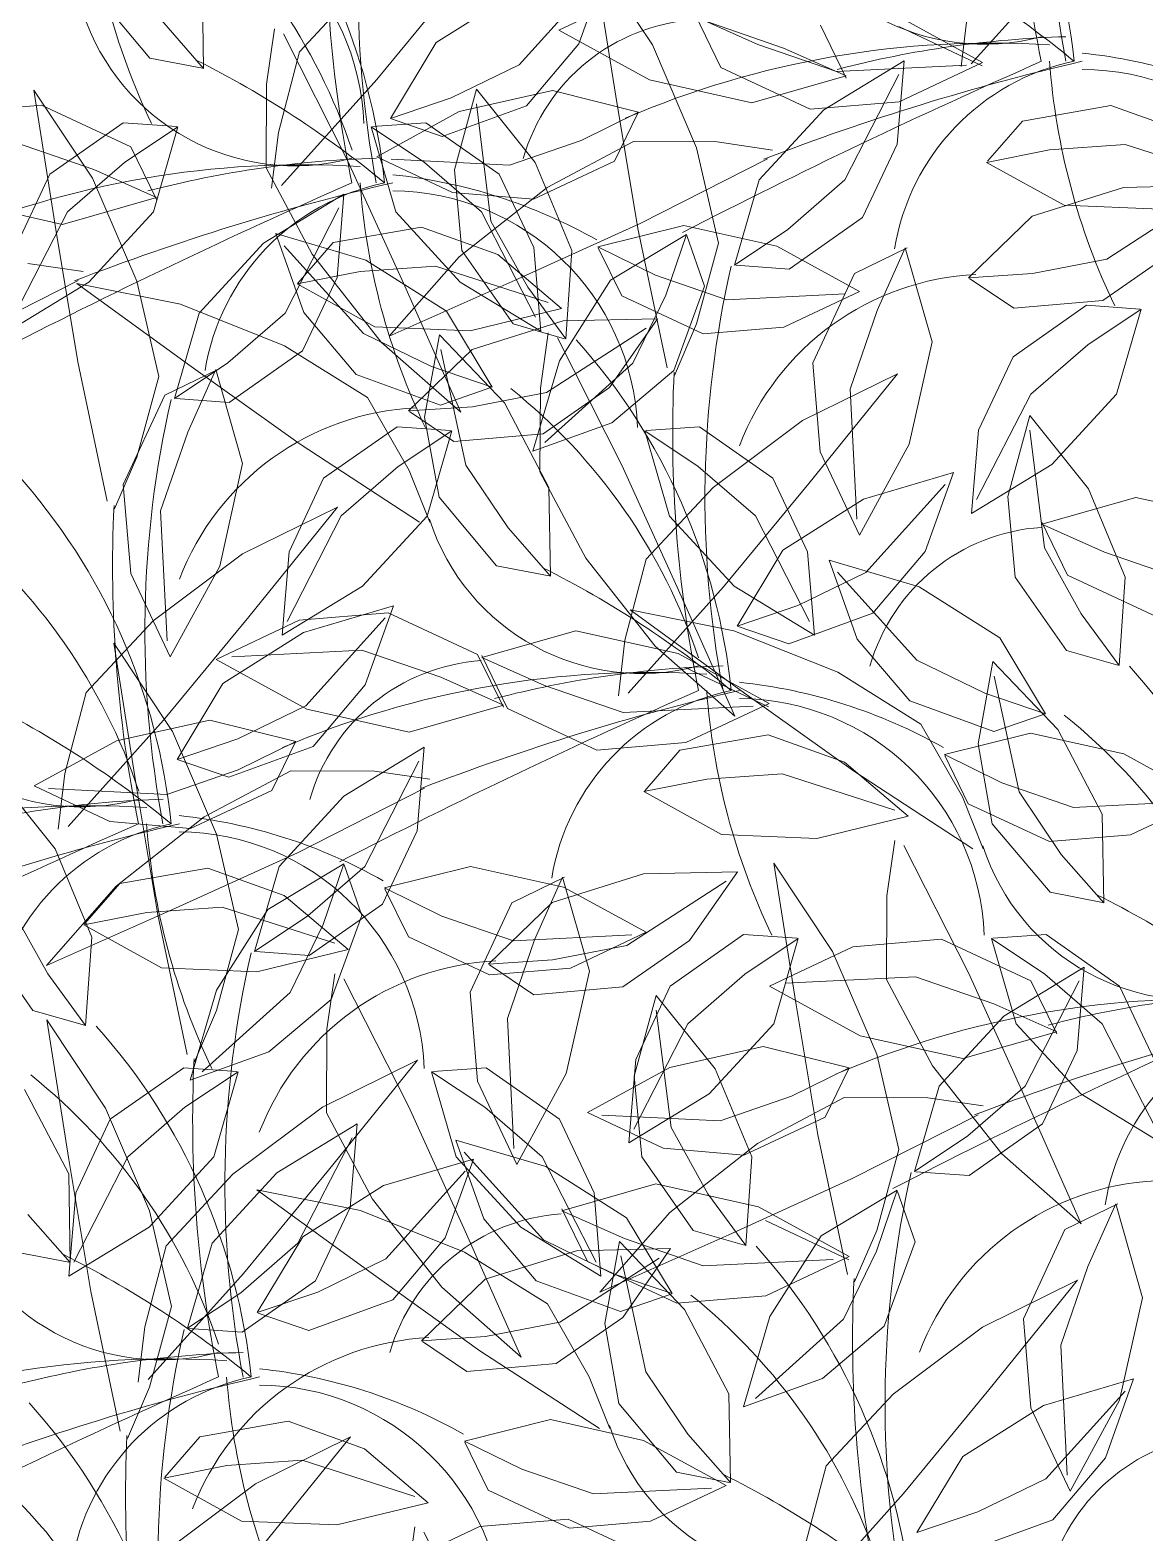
# Model space of a CAD drawing. Header units: millimetres. Extents: x 935 to 13922, y 3203 to 7816.
# Drawn here: x 8458.6 to 8533.5, y 5012.6 to 5113.6 of the extents above; entities that cross this region are included whole.
import ezdxf

# ---------------------------------------------------------------- set-up
doc = ezdxf.new("R2010")
doc.units = ezdxf.units.MM
doc.layers.add('PIANTE', color=7, linetype='Continuous', lineweight=5, true_color=0x007a00)

msp = doc.modelspace()

# ---------------------------------------------------------------- linework, layer by layer
at = {"layer": 'PIANTE'}
for p, q in [((8500.4, 5112.61), (8496.45, 5118.54)), ((8496.45, 5118.54), (8497.93, 5109.16)), ((8528.21, 5118.48), (8521.81, 5111.34)), ((8495.44, 5112.69), (8497.34, 5117.99)), ((8466.62, 5111.73), (8462.75, 5116.34)), ((8470.12, 5116.99), (8470.23, 5111.03)), ((8476.68, 5112.16), (8481.17, 5116.98)), ((8487.6, 5117.25), (8481.87, 5110.3)), ((8491.43, 5111.28), (8496.77, 5117.18)), ((8491.27, 5116.21), (8485.85, 5112.77)), ((8499.69, 5116.24), (8494.1, 5113.6)), ((8470.23, 5111.03), (8467.39, 5114.27)), ((8503.26, 5114.65), (8504.99, 5111.1)), ((8503.26, 5114.52), (8507.48, 5112.64)), ((8522.57, 5111.44), (8516.47, 5114.78)), ((8521.13, 5111.16), (8521.58, 5114.89)), ((8475, 5113.7), (8474.46, 5109.98)), ((8479.93, 5104.81), (8475.6, 5113.35)), ((8494.1, 5113.6), (8500.2, 5110.27)), ((8509.19, 5112.4), (8503.91, 5114.23)), ((8513.4, 5110.39), (8511.68, 5113.94)), ((8522.54, 5111.21), (8516.94, 5113.85)), ((8485.85, 5112.77), (8482.78, 5107.67)), ((8491.92, 5108.53), (8495.44, 5112.69)), ((8503.36, 5105.7), (8500.4, 5112.61)), ((8507.48, 5112.64), (8512.76, 5110.82)), ((8513.4, 5110.53), (8509.19, 5112.4)), ((8470.15, 5111.05), (8466.62, 5111.73)), ((8475.25, 5106.72), (8476.68, 5112.16)), ((8486.86, 5109.05), (8491.43, 5111.28)), ((8517.3, 5111.55), (8511.9, 5108.26)), ((8512.76, 5110.82), (8521.5, 5111.26)), ((8516.83, 5105.94), (8517.3, 5111.55)), ((8516.97, 5108.8), (8522.57, 5111.44)), ((8481.87, 5110.3), (8475.47, 5103.17)), ((8500.2, 5110.27), (8507.08, 5108.72)), ((8504.99, 5111.1), (8511, 5108.3)), ((8507.08, 5108.72), (8513.4, 5110.53)), ((8513.33, 5103.54), (8516.96, 5110.62)), ((8462.76, 5103.65), (8458.82, 5109.58)), ((8458.82, 5109.58), (8460.3, 5100.2)), ((8474.46, 5109.98), (8474.43, 5104.36)), ((8487.08, 5104.22), (8488.56, 5109.65)), ((8487.41, 5108.13), (8493.67, 5109.54)), ((8488.56, 5109.65), (8492.5, 5104.72)), ((8493.67, 5109.54), (8499.45, 5108.1)), ((8459.34, 5108.57), (8453.36, 5108.07)), ((8465.34, 5105.77), (8459.34, 5108.57)), ((8482.78, 5107.67), (8486.86, 5109.05)), ((8486.26, 5106.47), (8491.92, 5108.53)), ((8489.54, 5100.77), (8488.56, 5108.66)), ((8497.93, 5109.16), (8499.41, 5100.27)), ((8511.9, 5108.26), (8507.56, 5103.54)), ((8511, 5108.3), (8516.97, 5108.8)), ((8525.26, 5107.5), (8531.2, 5108.55)), ((8531.2, 5108.55), (8536.32, 5106.7)), ((8464.83, 5107.38), (8459.9, 5103.92)), ((8468.42, 5107.12), (8464.83, 5107.38)), ((8481.58, 5107.12), (8485.16, 5107.38)), ((8481.87, 5105.1), (8487.41, 5108.13)), ((8482.86, 5107.64), (8486.26, 5106.47)), ((8485.16, 5107.38), (8490.09, 5103.92)), ((8499.45, 5108.1), (8495.59, 5106.19)), ((8499.42, 5108.02), (8497.85, 5104.79)), ((8522.91, 5104.79), (8525.26, 5107.5)), ((8468.5, 5107.11), (8464.91, 5104.72)), ((8466.85, 5101.39), (8468.5, 5107.11)), ((8474.8, 5102.99), (8475.25, 5106.72)), ((8483.14, 5101.39), (8481.49, 5107.11)), ((8481.49, 5107.11), (8485.08, 5104.72)), ((8495.59, 5106.19), (8490.79, 5104.53)), ((8462.86, 5104.23), (8457.58, 5106.05)), ((8467.07, 5102.22), (8465.34, 5105.77)), ((8499.12, 5106.12), (8493.31, 5103.02)), ((8504.75, 5106.09), (8499.12, 5106.12)), ((8504.84, 5099.29), (8503.36, 5105.7)), ((8508.47, 5105.55), (8504.75, 5106.09)), ((8514.51, 5101.01), (8516.83, 5105.94)), ((8522.85, 5104.72), (8527.08, 5105.56)), ((8527.08, 5105.56), (8532.15, 5105.92)), ((8532.15, 5105.92), (8539.72, 5103.48)), ((8464.91, 5104.72), (8461.08, 5101.39)), ((8467.07, 5102.35), (8462.86, 5104.23)), ((8474.43, 5104.36), (8477.52, 5098.54)), ((8483.66, 5096.61), (8479.93, 5104.81)), ((8486.96, 5102.7), (8481.87, 5105.1)), ((8490.79, 5104.53), (8482.84, 5104.93)), ((8485.08, 5104.72), (8488.91, 5101.39)), ((8487.57, 5098.79), (8487.08, 5104.22)), ((8497.85, 5104.79), (8492.39, 5102.25)), ((8492.5, 5104.72), (8494.97, 5098.79)), ((8499.57, 5100.62), (8508.12, 5104.95)), ((8528.07, 5101.84), (8522.85, 5104.72)), ((8459.9, 5103.92), (8457.58, 5098.99)), ((8465.73, 5096.74), (8462.76, 5103.65)), ((8490.09, 5103.92), (8492.41, 5098.99)), ((8507.56, 5103.54), (8505.91, 5097.82)), ((8509.5, 5100.21), (8513.33, 5103.54)), ((8538.36, 5103.17), (8532.04, 5103.03)), ((8460.75, 5100.55), (8467.07, 5102.35)), ((8479.66, 5102.59), (8474.26, 5099.3)), ((8479.2, 5096.98), (8479.66, 5102.59)), ((8492.39, 5102.25), (8486.96, 5102.7)), ((8493.31, 5103.02), (8487.4, 5098.38)), ((8532.04, 5103.03), (8525.92, 5101.11)), ((8530.92, 5098.22), (8537.6, 5102.54)), ((8453.86, 5102.09), (8460.75, 5100.55)), ((8461.08, 5101.39), (8457.45, 5094.31)), ((8462.51, 5096.67), (8466.85, 5101.39)), ((8475.7, 5094.58), (8479.32, 5101.66)), ((8487.48, 5096.67), (8483.14, 5101.39)), ((8488.91, 5101.39), (8492.54, 5094.31)), ((8534.48, 5101.57), (8528.07, 5101.84)), ((8460.3, 5100.2), (8461.78, 5091.32)), ((8478.93, 5099.33), (8484.86, 5100.37)), ((8484.86, 5100.37), (8489.99, 5098.52)), ((8492.01, 5096.33), (8489.54, 5100.77)), ((8491.37, 5096.89), (8499.57, 5100.62)), ((8502.5, 5100.48), (8496.72, 5099.04)), ((8499.41, 5100.27), (8501.39, 5090.9)), ((8508.76, 5099.08), (8502.5, 5100.48)), ((8505.91, 5097.82), (8509.5, 5100.21)), ((8509.58, 5097.55), (8514.51, 5101.01)), ((8525.92, 5101.11), (8521.63, 5096.97)), ((8474.26, 5099.3), (8469.92, 5094.58)), ((8476.97, 5094.63), (8475.07, 5099.93)), ((8475.07, 5099.93), (8481.13, 5098.15)), ((8480.97, 5093.22), (8475.63, 5099.12)), ((8476.57, 5096.61), (8478.93, 5099.33)), ((8497.58, 5096.8), (8502.68, 5099.88)), ((8502.68, 5099.88), (8501.3, 5095.79)), ((8502.71, 5099.8), (8503.88, 5096.4)), ((8503.36, 5093.86), (8504.84, 5099.29)), ((8477.52, 5098.54), (8482.17, 5092.63)), ((8481.13, 5098.15), (8486.55, 5094.72)), ((8487.4, 5098.38), (8482.7, 5093.03)), ((8491.02, 5093.86), (8487.57, 5098.79)), ((8489.99, 5098.52), (8494.29, 5094.89)), ((8492.41, 5098.99), (8492.88, 5093.38)), ((8494.97, 5098.79), (8494.56, 5092.85)), ((8496.72, 5099.04), (8500.59, 5097.14)), ((8496.75, 5098.97), (8498.33, 5095.74)), ((8514.31, 5096.05), (8508.76, 5099.08)), ((8517.52, 5098.97), (8513.96, 5097.24)), ((8517.38, 5098.97), (8515.5, 5094.76)), ((8519.18, 5092.65), (8517.38, 5098.97)), ((8525.93, 5097.26), (8530.92, 5098.22)), ((8530.67, 5095.44), (8535.15, 5098.55)), ((8462.13, 5097.38), (8458.41, 5097.92)), ((8476.52, 5096.55), (8480.75, 5097.39)), ((8480.75, 5097.39), (8485.82, 5097.75)), ((8485.82, 5097.75), (8493.39, 5095.31)), ((8500.59, 5097.14), (8505.39, 5095.48)), ((8505.99, 5097.81), (8509.58, 5097.55)), ((8513.96, 5097.24), (8511.16, 5091.24)), ((8521.63, 5096.97), (8525.93, 5097.26)), ((8453.24, 5092.44), (8461.79, 5096.78)), ((8457.11, 5093.38), (8462.51, 5096.67)), ((8468.68, 5095.19), (8461.7, 5096.59)), ((8461.7, 5096.59), (8469.38, 5091)), ((8467.21, 5090.33), (8465.73, 5096.74)), ((8481.73, 5093.66), (8476.52, 5096.55)), ((8476.88, 5092.05), (8479.2, 5096.98)), ((8482.7, 5093.03), (8491.37, 5096.89)), ((8487.52, 5087.94), (8483.66, 5096.61)), ((8492.88, 5093.38), (8487.48, 5096.67)), ((8494.56, 5092.85), (8492.01, 5096.33)), ((8494.14, 5091.39), (8497.58, 5096.8)), ((8503.88, 5096.4), (8501.82, 5090.74)), ((8521.7, 5096.92), (8524.67, 5094.91)), ((8475.66, 5092.4), (8468.68, 5095.19)), ((8498.33, 5095.74), (8503.79, 5093.19)), ((8501.3, 5095.79), (8499.07, 5091.22)), ((8505.39, 5095.48), (8513.34, 5095.88)), ((8509.22, 5093.65), (8514.31, 5096.05)), ((8529.56, 5095.12), (8524.63, 5091.66)), ((8524.67, 5094.91), (8530.67, 5095.44)), ((8533.14, 5094.86), (8529.56, 5095.12)), ((8469.92, 5094.58), (8468.27, 5088.86)), ((8471.86, 5091.25), (8475.7, 5094.58)), ((8480.49, 5090.47), (8476.97, 5094.63)), ((8486.55, 5094.72), (8489.62, 5089.61)), ((8494.29, 5094.89), (8488.14, 5093.4)), ((8494.4, 5094.07), (8488.28, 5092.15)), ((8500.72, 5094.21), (8494.4, 5094.07)), ((8497.51, 5089.59), (8500.72, 5094.21)), ((8515.5, 5094.76), (8513.68, 5089.48)), ((8533.23, 5094.85), (8529.64, 5092.46)), ((8531.58, 5089.13), (8533.23, 5094.85)), ((8485.54, 5091), (8480.97, 5093.22)), ((8488.14, 5093.4), (8481.73, 5093.66)), ((8485.08, 5087.59), (8486.08, 5093.13)), ((8486.08, 5093.13), (8490.45, 5088.55)), ((8494.48, 5092.87), (8491.02, 5093.86)), ((8493.39, 5093.27), (8492.86, 5089.55)), ((8493.28, 5089.26), (8499.96, 5093.58)), ((8501.88, 5090.4), (8503.36, 5093.86)), ((8503.79, 5093.19), (8509.22, 5093.65)), ((8471.94, 5088.59), (8476.88, 5092.05)), ((8481.24, 5088.91), (8475.66, 5092.4)), ((8482.17, 5092.63), (8487.52, 5087.94)), ((8488.28, 5092.15), (8483.99, 5088.02)), ((8487.84, 5084.36), (8486.17, 5092.14)), ((8498.33, 5084.37), (8494, 5092.92)), ((8517.64, 5085.77), (8519.18, 5092.65)), ((8529.64, 5092.46), (8525.81, 5089.13)), ((8461.78, 5091.32), (8463.75, 5081.94)), ((8468.27, 5088.86), (8471.86, 5091.25)), ((8492.36, 5085.32), (8494.14, 5091.39)), ((8499.07, 5091.22), (8493.17, 5085.89)), ((8511.16, 5091.24), (8511.66, 5085.26)), ((8524.63, 5091.66), (8522.31, 5086.73)), ((8465.73, 5084.9), (8467.21, 5090.33)), ((8471.18, 5090.8), (8467.63, 5089.07)), ((8471.05, 5090.8), (8469.17, 5086.59)), ((8469.38, 5091), (8476.71, 5085.77)), ((8472.85, 5084.48), (8471.05, 5090.8)), ((8486.15, 5088.41), (8480.49, 5090.47)), ((8489.62, 5089.61), (8485.54, 5091)), ((8501.82, 5090.74), (8497.66, 5087.22)), ((8510.48, 5087.36), (8516.86, 5090.51)), ((8516.86, 5090.51), (8510.89, 5083.13)), ((8467.63, 5089.07), (8464.83, 5083.06)), ((8489.54, 5089.58), (8486.15, 5088.41)), ((8488.29, 5088.3), (8493.28, 5089.26)), ((8492.86, 5089.55), (8492.83, 5083.92)), ((8493.04, 5086.48), (8497.51, 5089.59)), ((8513.68, 5089.48), (8514.12, 5080.73)), ((8525.81, 5089.13), (8522.18, 5082.05)), ((8527.24, 5084.41), (8531.58, 5089.13)), ((8468.36, 5088.85), (8471.94, 5088.59)), ((8484.04, 5084.02), (8481.24, 5088.91)), ((8483.99, 5088.02), (8488.29, 5088.3)), ((8490.45, 5088.55), (8493.42, 5082.87)), ((8484.06, 5087.97), (8487.04, 5085.95)), ((8486.05, 5082.22), (8485.08, 5087.59)), ((8497.66, 5087.22), (8492.36, 5085.32)), ((8504.47, 5082.86), (8510.48, 5087.36)), ((8524.27, 5082.27), (8525.75, 5087.7)), ((8525.75, 5087.7), (8529.69, 5082.77)), ((8469.17, 5086.59), (8467.34, 5081.3)), ((8483.23, 5086.94), (8478.29, 5083.49)), ((8486.81, 5086.69), (8483.23, 5086.94)), ((8486.9, 5086.68), (8483.31, 5084.28)), ((8485.25, 5080.95), (8486.9, 5086.68)), ((8487.04, 5085.95), (8493.04, 5086.48)), ((8501.53, 5080.95), (8499.89, 5086.68)), ((8499.89, 5086.68), (8503.47, 5084.28)), ((8499.97, 5086.69), (8503.56, 5086.94)), ((8503.56, 5086.94), (8508.49, 5083.49)), ((8522.31, 5086.73), (8521.84, 5081.12)), ((8526.73, 5078.82), (8525.75, 5086.71)), ((8476.71, 5085.77), (8484.73, 5080.53)), ((8511.66, 5085.26), (8514.31, 5079.67)), ((8514.31, 5079.67), (8517.64, 5085.77)), ((8464.24, 5081.44), (8465.73, 5084.9)), ((8471.31, 5077.59), (8472.85, 5084.48)), ((8483.31, 5084.28), (8479.47, 5080.96)), ((8485.43, 5080.53), (8484.04, 5084.02)), ((8490.69, 5080.15), (8487.84, 5084.36)), ((8502.06, 5076.17), (8498.33, 5084.37)), ((8503.47, 5084.28), (8507.31, 5080.96)), ((8521.84, 5081.12), (8527.24, 5084.41)), ((8464.83, 5083.06), (8465.33, 5077.09)), ((8478.29, 5083.49), (8475.97, 5078.55)), ((8492.83, 5083.92), (8495.92, 5078.11)), ((8510.89, 5083.13), (8505.17, 5076.18)), ((8508.49, 5083.49), (8510.81, 5078.55)), ((8520.63, 5083.87), (8514.57, 5082.09)), ((8514.73, 5077.16), (8520.07, 5083.06)), ((8518.73, 5078.57), (8520.63, 5083.87)), ((8489.92, 5077.61), (8486.05, 5082.22)), ((8493.42, 5082.87), (8493.53, 5076.91)), ((8499.97, 5078.04), (8504.47, 5082.86)), ((8514.57, 5082.09), (8509.15, 5078.65)), ((8524.76, 5076.84), (8524.27, 5082.27)), ((8532.88, 5082.2), (8526.56, 5080.4)), ((8529.69, 5082.77), (8532.16, 5076.84)), ((8539.77, 5080.66), (8532.88, 5082.2)), ((8467.34, 5081.3), (8467.78, 5072.56)), ((8472.85, 5078.4), (8479.23, 5081.55)), ((8479.23, 5081.55), (8473.26, 5074.17)), ((8479.47, 5080.96), (8475.84, 5073.87)), ((8480.91, 5076.23), (8485.25, 5080.95)), ((8505.88, 5076.23), (8501.53, 5080.95)), ((8507.31, 5080.96), (8510.94, 5073.87)), ((8493.53, 5076.91), (8490.69, 5080.15)), ((8526.56, 5080.53), (8528.29, 5076.98)), ((8526.56, 5080.4), (8530.77, 5078.52)), ((8466.83, 5073.9), (8472.85, 5078.4)), ((8475.97, 5078.55), (8475.51, 5072.94)), ((8495.92, 5078.11), (8500.57, 5072.2)), ((8498.54, 5072.6), (8499.97, 5078.04)), ((8509.15, 5078.65), (8506.08, 5073.55)), ((8510.81, 5078.55), (8511.28, 5072.94)), ((8514.16, 5072.68), (8512.26, 5077.98)), ((8512.26, 5077.98), (8518.32, 5076.2)), ((8515.21, 5074.41), (8518.73, 5078.57)), ((8529.2, 5074.38), (8526.73, 5078.82)), ((8530.77, 5078.52), (8536.06, 5076.7)), ((8465.33, 5077.09), (8467.97, 5071.49)), ((8467.97, 5071.49), (8471.31, 5077.59)), ((8493.44, 5076.93), (8489.92, 5077.61)), ((8510.16, 5074.93), (8514.73, 5077.16)), ((8518.16, 5071.27), (8512.82, 5077.17)), ((8528.29, 5076.98), (8534.29, 5074.18)), ((8475.51, 5072.94), (8480.91, 5076.23)), ((8505.17, 5076.18), (8498.77, 5069.05)), ((8505.92, 5067.5), (8502.06, 5076.17)), ((8511.28, 5072.94), (8505.88, 5076.23)), ((8518.32, 5076.2), (8523.74, 5072.77)), ((8528.21, 5071.91), (8524.76, 5076.84)), ((8532.16, 5076.84), (8531.75, 5070.9)), ((8482.99, 5074.91), (8476.93, 5073.13)), ((8481.09, 5069.61), (8482.99, 5074.91)), ((8506.08, 5073.55), (8510.16, 5074.93)), ((8462.34, 5069.08), (8466.83, 5073.9)), ((8473.26, 5074.17), (8467.53, 5067.22)), ((8476.66, 5073.95), (8471.06, 5071.31)), ((8482.63, 5074.45), (8476.66, 5073.95)), ((8477.09, 5068.2), (8482.43, 5074.1)), ((8488.64, 5071.65), (8482.63, 5074.45)), ((8505.87, 5073.24), (8498.89, 5074.64)), ((8498.89, 5074.64), (8506.57, 5069.05)), ((8509.55, 5072.35), (8515.21, 5074.41)), ((8531.75, 5070.9), (8529.2, 5074.38)), ((8476.93, 5073.13), (8471.51, 5069.69)), ((8495.24, 5073.24), (8488.92, 5071.44)), ((8502.13, 5071.7), (8495.24, 5073.24)), ((8512.85, 5070.45), (8505.87, 5073.24)), ((8506.16, 5073.52), (8509.55, 5072.35)), ((8468.14, 5066.47), (8464.19, 5072.4)), ((8464.19, 5072.4), (8465.67, 5063.02)), ((8480.87, 5071.93), (8472.13, 5071.49)), ((8486.16, 5070.11), (8480.87, 5071.93)), ((8498.1, 5068.87), (8498.54, 5072.6)), ((8500.57, 5072.2), (8505.92, 5067.5)), ((8517.68, 5068.52), (8514.16, 5072.68)), ((8523.74, 5072.77), (8526.81, 5067.66)), ((8531.67, 5070.92), (8528.21, 5071.91)), ((8471.06, 5071.31), (8477.16, 5067.97)), ((8490.37, 5068.1), (8488.64, 5071.65)), ((8488.92, 5071.57), (8490.65, 5068.02)), ((8488.92, 5071.44), (8493.14, 5069.56)), ((8508.23, 5068.36), (8502.13, 5071.7)), ((8522.73, 5069.05), (8518.16, 5071.27)), ((8522.27, 5065.64), (8523.27, 5071.18)), ((8523.27, 5071.18), (8527.64, 5066.6)), ((8490.37, 5068.23), (8486.16, 5070.11)), ((8508.2, 5068.13), (8502.6, 5070.77)), ((8518.43, 5066.96), (8512.85, 5070.45)), ((8525.03, 5062.41), (8523.36, 5070.19)), ((8460.91, 5063.64), (8462.34, 5069.08)), ((8471.51, 5069.69), (8468.44, 5064.59)), ((8477.58, 5065.45), (8481.09, 5069.61)), ((8493.14, 5069.56), (8498.42, 5067.74)), ((8506.57, 5069.05), (8513.9, 5063.82)), ((8526.81, 5067.66), (8522.73, 5069.05)), ((8472.52, 5065.97), (8477.09, 5068.2)), ((8477.16, 5067.97), (8484.05, 5066.43)), ((8484.05, 5066.43), (8490.37, 5068.23)), ((8490.65, 5068.02), (8496.66, 5065.22)), ((8498.42, 5067.74), (8507.16, 5068.18)), ((8502.63, 5065.72), (8508.23, 5068.36)), ((8523.34, 5066.46), (8517.68, 5068.52)), ((8467.53, 5067.22), (8461.13, 5060.09)), ((8464.38, 5065.84), (8470.64, 5067.24)), ((8470.64, 5067.24), (8476.42, 5065.8)), ((8521.22, 5062.07), (8518.43, 5066.96)), ((8526.73, 5067.63), (8523.34, 5066.46)), ((8458.83, 5062.81), (8464.38, 5065.84)), ((8471.1, 5059.56), (8468.14, 5066.47)), ((8468.44, 5064.59), (8472.52, 5065.97)), ((8476.42, 5065.8), (8472.55, 5063.9)), ((8502.23, 5065.21), (8508.16, 5066.25)), ((8508.16, 5066.25), (8513.29, 5064.4)), ((8525.8, 5066.36), (8520.02, 5064.92)), ((8532.06, 5064.96), (8525.8, 5066.36)), ((8527.64, 5066.6), (8530.61, 5060.92)), ((8471.92, 5063.39), (8477.58, 5065.45)), ((8476.38, 5065.73), (8474.81, 5062.5)), ((8485.04, 5065.41), (8479.64, 5062.12)), ((8484.57, 5059.8), (8485.04, 5065.41)), ((8496.66, 5065.22), (8502.63, 5065.72)), ((8499.87, 5062.49), (8502.23, 5065.21)), ((8520.02, 5064.92), (8523.88, 5063.02)), ((8520.05, 5064.85), (8521.62, 5061.61)), ((8523.23, 5060.27), (8522.27, 5065.64)), ((8537.61, 5061.93), (8532.06, 5064.96)), ((8472.55, 5063.9), (8467.75, 5062.24)), ((8468.52, 5064.56), (8471.92, 5063.39)), ((8476.08, 5063.82), (8470.27, 5060.73)), ((8481.71, 5063.8), (8476.08, 5063.82)), ((8481.07, 5057.4), (8484.7, 5064.48)), ((8485.43, 5063.26), (8481.71, 5063.8)), ((8513.29, 5064.4), (8517.58, 5060.77)), ((8513.9, 5063.82), (8521.92, 5058.58)), ((8456.3, 5063.51), (8460.24, 5058.58)), ((8463.92, 5060.41), (8458.83, 5062.81)), ((8460.46, 5059.91), (8460.91, 5063.64)), ((8465.67, 5063.02), (8467.15, 5054.14)), ((8499.82, 5062.43), (8504.04, 5063.27)), ((8504.04, 5063.27), (8509.11, 5063.63)), ((8509.11, 5063.63), (8516.69, 5061.18)), ((8523.88, 5063.02), (8528.68, 5061.36)), ((8467.75, 5062.24), (8459.8, 5062.64)), ((8474.81, 5062.5), (8469.35, 5059.95)), ((8479.64, 5062.12), (8475.3, 5057.4)), ((8476.54, 5058.32), (8485.08, 5062.66)), ((8505.03, 5059.54), (8499.82, 5062.43)), ((8522.62, 5058.58), (8521.22, 5062.07)), ((8527.87, 5058.2), (8525.03, 5062.41)), ((8528.68, 5061.36), (8536.63, 5061.76)), ((8532.52, 5059.53), (8537.61, 5061.93)), ((8470.27, 5060.73), (8464.36, 5056.08)), ((8517.58, 5060.77), (8511.44, 5059.27)), ((8521.62, 5061.61), (8527.08, 5059.07)), ((8530.61, 5060.92), (8530.72, 5054.96)), ((8469.35, 5059.95), (8463.92, 5060.41)), ((8482.25, 5054.87), (8484.57, 5059.8)), ((8527.11, 5055.66), (8523.23, 5060.27)), ((8472.58, 5053.15), (8471.1, 5059.56)), ((8511.44, 5059.27), (8505.03, 5059.54)), ((8516.69, 5059.15), (8516.15, 5055.43)), ((8521.63, 5050.25), (8517.29, 5058.8)), ((8527.08, 5059.07), (8532.52, 5059.53)), ((8460.24, 5058.58), (8462.71, 5052.65)), ((8468.34, 5054.59), (8476.54, 5058.32)), ((8530.72, 5054.96), (8527.87, 5058.2)), ((8464.59, 5056.25), (8470.52, 5057.29)), ((8470.52, 5057.29), (8475.65, 5055.44)), ((8475.3, 5057.4), (8473.65, 5051.68)), ((8474.54, 5054.51), (8479.64, 5057.58)), ((8477.23, 5054.07), (8481.07, 5057.4)), ((8479.64, 5057.58), (8478.26, 5053.5)), ((8479.67, 5057.5), (8480.85, 5054.11)), ((8488.16, 5057.4), (8482.38, 5055.96)), ((8494.42, 5056), (8488.16, 5057.4)), ((8494.48, 5056.68), (8490.93, 5054.95)), ((8494.34, 5056.68), (8492.47, 5052.47)), ((8499.78, 5056.89), (8493.66, 5054.97)), ((8496.15, 5050.36), (8494.34, 5056.68)), ((8506.1, 5057.03), (8499.78, 5056.89)), ((8502.89, 5052.41), (8506.1, 5057.03)), ((8512.5, 5051.69), (8508.55, 5057.61)), ((8508.55, 5057.61), (8510.03, 5048.24)), ((8464.36, 5056.08), (8459.66, 5050.74)), ((8462.23, 5053.53), (8464.59, 5056.25)), ((8482.38, 5055.96), (8486.24, 5054.06)), ((8482.41, 5055.89), (8483.99, 5052.66)), ((8499.97, 5052.97), (8494.42, 5056)), ((8498.66, 5052.08), (8505.34, 5056.4)), ((8466.41, 5054.31), (8471.48, 5054.67)), ((8471.48, 5054.67), (8479.05, 5052.23)), ((8475.65, 5055.44), (8479.94, 5051.81)), ((8477.32, 5051.41), (8482.25, 5054.87)), ((8490.93, 5054.95), (8488.13, 5048.94)), ((8493.66, 5054.97), (8489.37, 5050.84)), ((8516.15, 5055.43), (8516.13, 5049.8)), ((8530.63, 5054.98), (8527.11, 5055.66)), ((8459.75, 5050.19), (8457.28, 5054.63)), ((8459.66, 5050.74), (8468.34, 5054.59)), ((8462.18, 5053.47), (8466.41, 5054.31)), ((8467.15, 5054.14), (8469.13, 5044.76)), ((8471.1, 5049.09), (8474.54, 5054.51)), ((8473.65, 5051.68), (8477.23, 5054.07)), ((8480.85, 5054.11), (8478.79, 5048.45)), ((8486.24, 5054.06), (8491.05, 5052.4)), ((8458.76, 5047.72), (8455.31, 5052.65)), ((8467.39, 5050.58), (8462.18, 5053.47)), ((8462.71, 5052.65), (8462.3, 5046.71)), ((8471.1, 5047.72), (8472.58, 5053.15)), ((8478.26, 5053.5), (8476.04, 5048.93)), ((8483.99, 5052.66), (8489.45, 5050.11)), ((8491.05, 5052.4), (8499, 5052.8)), ((8494.88, 5050.57), (8499.97, 5052.97)), ((8506.52, 5052.82), (8501.59, 5049.36)), ((8510.11, 5052.57), (8506.52, 5052.82)), ((8523.27, 5052.57), (8526.85, 5052.82)), ((8526.85, 5052.82), (8531.79, 5049.36)), ((8473.73, 5051.67), (8477.32, 5051.41)), ((8479.94, 5051.81), (8473.8, 5050.32)), ((8492.47, 5052.47), (8490.64, 5047.18)), ((8493.67, 5051.12), (8498.66, 5052.08)), ((8498.41, 5049.3), (8502.89, 5052.41)), ((8510.19, 5052.56), (8506.61, 5050.16)), ((8513.85, 5052), (8508.25, 5049.36)), ((8508.55, 5046.83), (8510.19, 5052.56)), ((8515.46, 5044.78), (8512.5, 5051.69)), ((8519.82, 5052.5), (8513.85, 5052)), ((8525.83, 5049.7), (8519.82, 5052.5)), ((8524.83, 5046.83), (8523.18, 5052.56)), ((8523.18, 5052.56), (8526.77, 5050.16)), ((8489.37, 5050.84), (8493.67, 5051.12)), ((8489.44, 5050.79), (8492.41, 5048.77)), ((8529.4, 5050.63), (8524, 5047.34)), ((8528.93, 5045.02), (8529.4, 5050.63)), ((8462.3, 5046.71), (8459.75, 5050.19)), ((8473.8, 5050.32), (8467.39, 5050.58)), ((8479.05, 5050.19), (8478.51, 5046.47)), ((8483.99, 5041.29), (8479.65, 5049.84)), ((8489.45, 5050.11), (8494.88, 5050.57)), ((8494.6, 5043.47), (8496.15, 5050.36)), ((8506.61, 5050.16), (8502.77, 5046.83)), ((8518.06, 5049.98), (8509.32, 5049.55)), ((8516.13, 5049.8), (8519.22, 5043.99)), ((8523.34, 5048.16), (8518.06, 5049.98)), ((8525.36, 5042.05), (8521.63, 5050.25)), ((8525.43, 5042.62), (8529.06, 5049.7)), ((8527.56, 5046.15), (8525.83, 5049.7)), ((8526.77, 5050.16), (8530.61, 5046.83)), ((8469.33, 5043.03), (8471.1, 5049.09)), ((8476.04, 5048.93), (8470.13, 5043.59)), ((8488.13, 5048.94), (8488.63, 5042.97)), ((8492.41, 5048.77), (8498.41, 5049.3)), ((8499.17, 5043.3), (8500.65, 5048.73)), ((8501.59, 5049.36), (8499.27, 5044.43)), ((8500.65, 5048.73), (8504.6, 5043.79)), ((8508.25, 5049.36), (8514.35, 5046.02)), ((8531.79, 5049.36), (8534.11, 5044.43)), ((8462.22, 5046.73), (8458.76, 5047.72)), ((8469.62, 5044.26), (8471.1, 5047.72)), ((8478.79, 5048.45), (8474.62, 5044.93)), ((8501.64, 5039.85), (8500.65, 5047.74)), ((8510.03, 5048.24), (8511.51, 5039.35)), ((8527.56, 5046.28), (8523.34, 5048.16)), ((8463.64, 5041.16), (8459.69, 5047.08)), ((8459.69, 5047.08), (8461.17, 5037.7)), ((8490.64, 5047.18), (8491.08, 5038.44)), ((8502.77, 5046.83), (8499.14, 5039.75)), ((8504.2, 5042.11), (8508.55, 5046.83)), ((8524, 5047.34), (8519.65, 5042.62)), ((8529.17, 5042.11), (8524.83, 5046.83)), ((8530.61, 5046.83), (8534.24, 5039.75)), ((8478.51, 5046.47), (8478.49, 5040.84)), ((8514.35, 5046.02), (8521.24, 5044.48)), ((8521.24, 5044.48), (8527.56, 5046.28)), ((8474.62, 5044.93), (8469.33, 5043.03)), ((8501.57, 5043.89), (8507.83, 5045.29)), ((8507.83, 5045.29), (8513.61, 5043.86)), ((8516.94, 5038.37), (8515.46, 5044.78)), ((8526.61, 5040.09), (8528.93, 5045.02)), ((8468.89, 5043.86), (8463.95, 5040.41)), ((8472.47, 5043.61), (8468.89, 5043.86)), ((8472.55, 5043.6), (8468.97, 5041.21)), ((8470.91, 5037.87), (8472.55, 5043.6)), ((8478.22, 5041.22), (8484.6, 5044.37)), ((8484.6, 5044.37), (8478.63, 5036.99)), ((8487.19, 5037.87), (8485.55, 5043.6)), ((8485.55, 5043.6), (8489.13, 5041.21)), ((8485.63, 5043.61), (8489.21, 5043.86)), ((8489.21, 5043.86), (8494.15, 5040.41)), ((8496.02, 5040.86), (8501.57, 5043.89)), ((8499.27, 5044.43), (8498.8, 5038.82)), ((8504.6, 5043.79), (8507.07, 5037.87)), ((8513.61, 5043.86), (8509.74, 5041.95)), ((8513.57, 5043.78), (8512, 5040.55)), ((8519.22, 5043.99), (8523.87, 5038.08)), ((8488.63, 5042.97), (8491.27, 5037.37)), ((8491.27, 5037.37), (8494.6, 5043.47)), ((8499.67, 5037.87), (8499.17, 5043.3)), ((8519.65, 5042.62), (8518.01, 5036.89)), ((8521.59, 5039.29), (8525.43, 5042.62)), ((8458.19, 5042.41), (8461.16, 5036.73)), ((8498.8, 5038.82), (8504.2, 5042.11)), ((8509.74, 5041.95), (8504.94, 5040.29)), ((8513.27, 5041.87), (8507.46, 5038.78)), ((8518.9, 5041.85), (8513.27, 5041.87)), ((8522.62, 5041.31), (8518.9, 5041.85)), ((8529.21, 5033.38), (8525.36, 5042.05)), ((8534.57, 5038.82), (8529.17, 5042.11)), ((8466.6, 5034.25), (8463.64, 5041.16)), ((8468.97, 5041.21), (8465.13, 5037.88)), ((8472.2, 5036.72), (8478.22, 5041.22)), ((8478.49, 5040.84), (8481.58, 5035.03)), ((8487.72, 5033.09), (8483.99, 5041.29)), ((8489.13, 5041.21), (8492.97, 5037.88)), ((8501.11, 5038.46), (8496.02, 5040.86)), ((8504.94, 5040.29), (8496.99, 5040.69)), ((8512, 5040.55), (8506.54, 5038)), ((8513.73, 5036.37), (8522.27, 5040.71)), ((8463.95, 5040.41), (8461.63, 5035.47)), ((8480.54, 5040.09), (8475.14, 5036.81)), ((8480.07, 5034.48), (8480.54, 5040.09)), ((8494.15, 5040.41), (8496.47, 5035.47)), ((8504.11, 5035.4), (8501.64, 5039.85)), ((8521.68, 5036.63), (8526.61, 5040.09)), ((8476.57, 5032.08), (8480.2, 5039.16)), ((8489.07, 5033.71), (8487.17, 5039.01)), ((8487.17, 5039.01), (8493.23, 5037.23)), ((8507.46, 5038.78), (8501.55, 5034.13)), ((8511.51, 5039.35), (8513.49, 5029.98)), ((8518.01, 5036.89), (8521.59, 5039.29)), ((8461.17, 5037.7), (8462.65, 5028.82)), ((8465.13, 5037.88), (8461.5, 5030.79)), ((8466.56, 5033.15), (8470.91, 5037.87)), ((8488.37, 5037.73), (8482.31, 5035.95)), ((8486.47, 5032.43), (8488.37, 5037.73)), ((8491.54, 5033.15), (8487.19, 5037.87)), ((8493.07, 5032.3), (8487.73, 5038.2)), ((8492.97, 5037.88), (8496.6, 5030.79)), ((8503.12, 5032.94), (8499.67, 5037.87)), ((8506.54, 5038), (8501.11, 5038.46)), ((8507.07, 5037.87), (8506.66, 5031.93)), ((8515.46, 5032.94), (8516.94, 5038.37)), ((8523.87, 5038.08), (8529.21, 5033.38)), ((8461.16, 5036.73), (8461.27, 5030.77)), ((8467.71, 5031.9), (8472.2, 5036.72)), ((8475.14, 5036.81), (8470.8, 5032.08)), ((8478.63, 5036.99), (8472.91, 5030.04)), ((8482.47, 5031.02), (8487.81, 5036.92)), ((8493.23, 5037.23), (8498.65, 5033.79)), ((8518.09, 5036.88), (8521.68, 5036.63)), ((8461.63, 5035.47), (8461.17, 5029.87)), ((8480.78, 5034.27), (8473.8, 5035.66)), ((8473.8, 5035.66), (8481.48, 5030.08)), ((8482.31, 5035.95), (8476.89, 5032.51)), ((8500.62, 5036.06), (8494.3, 5034.26)), ((8496.47, 5035.47), (8496.93, 5029.87)), ((8507.51, 5034.52), (8500.62, 5036.06)), ((8505.53, 5032.64), (8513.73, 5036.37)), ((8511.73, 5032.56), (8516.83, 5035.63)), ((8516.83, 5035.63), (8515.45, 5031.55)), ((8516.86, 5035.55), (8518.04, 5032.16)), ((8477.75, 5029.55), (8480.07, 5034.48)), ((8481.58, 5035.03), (8486.23, 5029.12)), ((8506.66, 5031.93), (8504.11, 5035.4)), ((8513.61, 5031.18), (8507.51, 5034.52)), ((8531.67, 5034.73), (8528.11, 5033)), ((8531.53, 5034.73), (8529.66, 5030.52)), ((8533.33, 5028.41), (8531.53, 5034.73)), ((8461.27, 5030.77), (8458.42, 5034.01)), ((8468.08, 5027.83), (8466.6, 5034.25)), ((8487.76, 5031.48), (8480.78, 5034.27)), ((8492.58, 5029.55), (8489.07, 5033.71)), ((8494.3, 5034.39), (8496.03, 5030.84)), ((8494.3, 5034.26), (8498.51, 5032.38)), ((8501.55, 5034.13), (8496.85, 5028.79)), ((8498.65, 5033.79), (8501.72, 5028.69)), ((8513.58, 5030.95), (8507.98, 5033.59)), ((8461.17, 5029.87), (8466.56, 5033.15)), ((8476.89, 5032.51), (8473.82, 5027.41)), ((8482.95, 5028.27), (8486.47, 5032.43)), ((8491.57, 5024.42), (8487.72, 5033.09)), ((8496.93, 5029.87), (8491.54, 5033.15)), ((8496.85, 5028.79), (8505.53, 5032.64)), ((8506.58, 5031.95), (8503.12, 5032.94)), ((8508.29, 5027.14), (8511.73, 5032.56)), ((8513.98, 5029.48), (8515.46, 5032.94)), ((8528.11, 5033), (8525.32, 5026.99)), ((8461.18, 5030.79), (8457.66, 5031.47)), ((8466.28, 5026.46), (8467.71, 5031.9)), ((8470.8, 5032.08), (8469.15, 5026.36)), ((8472.73, 5028.75), (8476.57, 5032.08)), ((8493.34, 5027.99), (8487.76, 5031.48)), ((8495.28, 5031.57), (8489.16, 5029.65)), ((8497.64, 5030.07), (8493.07, 5032.3)), ((8501.6, 5031.72), (8495.28, 5031.57)), ((8497.18, 5026.67), (8498.18, 5032.2)), ((8498.18, 5032.2), (8502.54, 5027.63)), ((8498.39, 5027.09), (8501.6, 5031.72)), ((8498.51, 5032.38), (8503.79, 5030.56)), ((8515.45, 5031.55), (8513.23, 5026.98)), ((8518.04, 5032.16), (8515.97, 5026.5)), ((8477.9, 5028.79), (8482.47, 5031.02)), ((8494.16, 5026.76), (8500.84, 5031.08)), ((8496.03, 5030.84), (8502.03, 5028.04)), ((8499.94, 5023.44), (8498.27, 5031.22)), ((8503.79, 5030.56), (8512.54, 5030.99)), ((8508.01, 5028.54), (8513.61, 5031.18)), ((8529.66, 5030.52), (8527.83, 5025.23)), ((8472.91, 5030.04), (8466.51, 5022.91)), ((8472.82, 5026.1), (8477.75, 5029.55)), ((8481.48, 5030.08), (8488.8, 5024.85)), ((8489.16, 5029.65), (8484.87, 5025.52)), ((8498.25, 5027.49), (8492.58, 5029.55)), ((8501.72, 5028.69), (8497.64, 5030.07)), ((8522.58, 5026.44), (8528.96, 5029.59)), ((8528.96, 5029.59), (8522.99, 5022.21)), ((8462.65, 5028.82), (8464.63, 5019.44)), ((8469.15, 5026.36), (8472.73, 5028.75)), ((8473.82, 5027.41), (8477.9, 5028.79)), ((8486.23, 5029.12), (8491.57, 5024.42)), ((8501.64, 5028.66), (8498.25, 5027.49)), ((8502.03, 5028.04), (8508.01, 5028.54)), ((8531.79, 5021.52), (8533.33, 5028.41)), ((8466.6, 5022.4), (8468.08, 5027.83)), ((8473.9, 5027.38), (8477.29, 5026.21)), ((8477.29, 5026.21), (8482.95, 5028.27)), ((8496.13, 5023.1), (8493.34, 5027.99)), ((8502.54, 5027.63), (8505.52, 5021.95)), ((8465.84, 5022.73), (8466.28, 5026.46)), ((8489.17, 5025.8), (8494.16, 5026.76)), ((8493.91, 5023.98), (8498.39, 5027.09)), ((8498.14, 5021.3), (8497.18, 5026.67)), ((8506.51, 5021.08), (8508.29, 5027.14)), ((8513.23, 5026.98), (8507.32, 5021.64)), ((8515.97, 5026.5), (8511.81, 5022.98)), ((8516.56, 5021.93), (8522.58, 5026.44)), ((8525.32, 5026.99), (8525.82, 5021.02)), ((8469.23, 5026.35), (8472.82, 5026.1)), ((8484.87, 5025.52), (8489.17, 5025.8)), ((8484.94, 5025.47), (8487.91, 5023.46)), ((8488.8, 5024.85), (8496.83, 5019.61)), ((8527.83, 5025.23), (8528.27, 5016.49)), ((8487.91, 5023.46), (8493.91, 5023.98)), ((8502.78, 5019.23), (8499.94, 5023.44)), ((8465.12, 5018.95), (8466.6, 5022.4)), ((8497.53, 5019.61), (8496.13, 5023.1)), ((8511.81, 5022.98), (8506.51, 5021.08)), ((8532.73, 5022.95), (8526.67, 5021.17)), ((8530.83, 5017.65), (8532.73, 5022.95)), ((8505.52, 5021.95), (8505.63, 5015.99)), ((8512.07, 5017.12), (8516.56, 5021.93)), ((8522.99, 5022.21), (8517.27, 5015.26)), ((8526.83, 5016.23), (8532.16, 5022.14)), ((8528.46, 5015.42), (8531.79, 5021.52)), ((8502.01, 5016.69), (8498.14, 5021.3)), ((8526.67, 5021.17), (8521.25, 5017.73)), ((8525.82, 5021.02), (8528.46, 5015.42)), ((8469.97, 5019.07), (8475.9, 5020.11)), ((8475.9, 5020.11), (8481.03, 5018.26)), ((8493.54, 5020.22), (8487.76, 5018.78)), ((8499.8, 5018.82), (8493.54, 5020.22)), ((8467.61, 5016.35), (8469.97, 5019.07)), ((8473.72, 5015.9), (8480.1, 5019.06)), ((8480.1, 5019.06), (8474.13, 5011.68)), ((8487.76, 5018.78), (8491.62, 5016.88)), ((8487.79, 5018.71), (8489.36, 5015.48)), ((8505.34, 5015.79), (8499.8, 5018.82)), ((8505.63, 5015.99), (8502.78, 5019.23)), ((8471.78, 5017.13), (8476.85, 5017.49)), ((8476.85, 5017.49), (8484.43, 5015.05)), ((8481.03, 5018.26), (8485.32, 5014.63)), ((8521.25, 5017.73), (8518.17, 5012.63)), ((8527.31, 5013.49), (8530.83, 5017.65)), ((8467.56, 5016.29), (8471.78, 5017.13)), ((8472.77, 5013.4), (8467.56, 5016.29)), ((8491.62, 5016.88), (8496.42, 5015.22)), ((8505.54, 5016), (8502.01, 5016.69)), ((8510.64, 5011.68), (8512.07, 5017.12)), ((8467.7, 5011.4), (8473.72, 5015.9)), ((8489.36, 5015.48), (8494.82, 5012.93)), ((8496.42, 5015.22), (8504.37, 5015.62)), ((8500.26, 5013.39), (8505.34, 5015.79)), ((8517.27, 5015.26), (8510.87, 5008.12)), ((8522.26, 5014.01), (8526.83, 5016.23)), ((8485.32, 5014.63), (8479.18, 5013.14)), ((8479.18, 5013.14), (8472.77, 5013.4)), ((8494.73, 5013.53), (8488.76, 5013.03)), ((8500.74, 5010.73), (8494.73, 5013.53)), ((8494.82, 5012.93), (8500.26, 5013.39)), ((8518.17, 5012.63), (8522.26, 5014.01)), ((8521.65, 5011.42), (8527.31, 5013.49)), ((8488.76, 5013.03), (8483.16, 5010.38)), ((8484.43, 5013.01), (8483.89, 5009.29)), ((8489.37, 5004.11), (8485.03, 5012.66))]:
    msp.add_line(p, q, dxfattribs=at)
for centre, radius, start, end in [((8596.57, 5124.47), 69.61, 167.077, 190.72), ((8487.24, 5107.28), 41.7, 5.8346, 41.8429), ((8611.25, 5128.79), 86.47, 177.274, 191.524), ((8550.23, 5116.29), 69.61, 167.077, 190.72), ((8440.9, 5099.11), 41.7, 5.8346, 41.8429), ((8564.92, 5120.62), 86.47, 177.274, 191.524), ((8633.99, 4731.97), 427.97, 113.724, 117.304), ((8467.15, 5108.69), 15.42, 101.798, 170.748), ((8508.1, 5127.17), 45.88, 184.238, 205.625), ((8443.13, 5093.15), 39.09, 18.4858, 51.2649), ((8464.47, 5106.69), 16.54, 2.203, 89.739), ((8522.68, 5127.62), 14.96, 197.853, 284.926), ((8486.22, 5060.14), 66.68, 50.4056, 63.3717), ((8476.34, 5119.45), 14.96, 197.853, 284.926), ((8504.11, 5101.44), 12.9, 93.9416, 164.04), ((8523.18, 5050.27), 62.47, 86.4268, 113.212), ((8530.09, 5044.89), 68.3, 91.6103, 104.65), ((8439.89, 5051.96), 66.68, 50.4056, 63.3717), ((8698.72, 4719.71), 427.97, 113.724, 117.304), ((8565.49, 4955.75), 159.92, 103.091, 111.114), ((8531.88, 5096.43), 15.42, 101.798, 170.748), ((8572.83, 5114.91), 45.88, 184.238, 205.625), ((8525.65, 5077.12), 35.13, 60.4339, 84.0768), ((8529.2, 5094.43), 16.54, 2.203, 89.739), ((8476.85, 5042.09), 62.47, 86.4268, 113.212), ((8483.76, 5036.72), 68.3, 91.6103, 104.65), ((8652.38, 4711.54), 427.97, 113.724, 117.304), ((8519.16, 4947.58), 159.92, 103.091, 111.114), ((8485.54, 5088.25), 15.42, 101.798, 170.748), ((8526.5, 5106.73), 45.88, 184.238, 205.625), ((8479.31, 5068.95), 35.13, 60.4339, 84.0768), ((8482.86, 5086.26), 16.54, 2.203, 89.739), ((8573.53, 5082.17), 69.61, 167.077, 190.72), ((8523.01, 5079.24), 17.97, 92.7984, 159.021), ((8464.2, 5064.98), 41.7, 5.8346, 41.8429), ((8588.22, 5086.5), 86.47, 177.274, 191.524), ((8466.42, 5059.02), 39.09, 18.4858, 51.2649), ((8535.89, 5073.21), 69.61, 167.077, 190.72), ((8485.38, 5070.28), 17.97, 92.7984, 159.021), ((8426.56, 5056.03), 41.7, 5.8346, 41.8429), ((8550.58, 5077.54), 86.47, 177.274, 191.524), ((8428.79, 5050.07), 39.09, 18.4858, 51.2649), ((8499.64, 5085.33), 14.96, 197.853, 284.926), ((8527.41, 5067.32), 12.9, 93.9416, 164.04), ((8463.19, 5017.84), 66.68, 50.4056, 63.3717), ((8462, 5076.37), 14.96, 197.853, 284.926), ((8489.77, 5058.36), 12.9, 93.9416, 164.04), ((8507.06, 5002.6), 68.3, 91.6103, 104.65), ((8501.39, 5043.04), 41.7, 5.8346, 41.8429), ((8500.15, 5007.97), 62.47, 86.4268, 113.212), ((8675.68, 4677.42), 427.97, 113.724, 117.304), ((8542.46, 4913.46), 159.92, 103.091, 111.114), ((8508.84, 5054.13), 15.42, 101.798, 170.748), ((8549.79, 5072.61), 45.88, 184.238, 205.625), ((8502.61, 5034.83), 35.13, 60.4339, 84.0768), ((8425.55, 5008.88), 66.68, 50.4056, 63.3717), ((8506.16, 5052.14), 16.54, 2.203, 89.739), ((8503.61, 5037.07), 39.09, 18.4858, 51.2649), ((8469.42, 4993.64), 68.3, 91.6103, 104.65), ((8462.51, 4999.01), 62.47, 86.4268, 113.212), ((8464.97, 5025.87), 35.13, 60.4339, 84.0768), ((8638.04, 4668.46), 427.97, 113.724, 117.304), ((8504.82, 4904.5), 159.92, 103.091, 111.114), ((8471.2, 5045.17), 15.42, 101.798, 170.748), ((8512.15, 5063.65), 45.88, 184.238, 205.625), ((8468.52, 5043.18), 16.54, 2.203, 89.739), ((8536.83, 5063.38), 14.96, 197.853, 284.926), ((8500.38, 4995.89), 66.68, 50.4056, 63.3717), ((8541.27, 5036.03), 69.61, 167.077, 190.72), ((8490.75, 5033.1), 17.97, 92.7984, 159.021), ((8544.25, 4980.65), 68.3, 91.6103, 104.65), ((8537.34, 4986.02), 62.47, 86.4268, 113.212), ((8431.94, 5018.85), 41.7, 5.8346, 41.8429), ((8712.87, 4655.47), 427.97, 113.724, 117.304), ((8579.65, 4891.51), 159.92, 103.091, 111.114), ((8546.03, 5032.18), 15.42, 101.798, 170.748), ((8555.96, 5040.36), 86.47, 177.274, 191.524), ((8434.16, 5012.89), 39.09, 18.4858, 51.2649), ((8585.63, 5021.25), 69.61, 167.077, 190.72), ((8535.11, 5018.32), 17.97, 92.7984, 159.021), ((8467.38, 5039.19), 14.96, 197.853, 284.926), ((8495.15, 5021.18), 12.9, 93.9416, 164.04), ((8476.3, 5004.06), 41.7, 5.8346, 41.8429), ((8430.93, 4971.7), 66.68, 50.4056, 63.3717), ((8600.31, 5025.58), 86.47, 177.274, 191.524), ((8478.52, 4998.1), 39.09, 18.4858, 51.2649), ((8536.77, 5010.71), 69.61, 167.077, 190.72), ((8486.25, 5007.78), 17.97, 92.7984, 159.021), ((8474.8, 4956.46), 68.3, 91.6103, 104.65), ((8467.89, 4961.83), 62.47, 86.4268, 113.212), ((8470.35, 4988.69), 35.13, 60.4339, 84.0768), ((8643.42, 4631.28), 427.97, 113.724, 117.304), ((8510.2, 4867.32), 159.92, 103.091, 111.114), ((8476.58, 5007.99), 15.42, 101.798, 170.748), ((8517.53, 5026.47), 45.88, 184.238, 205.625), ((8473.9, 5006), 16.54, 2.203, 89.739), ((8427.44, 4993.53), 41.7, 5.8346, 41.8429), ((8511.74, 5024.41), 14.96, 197.853, 284.926), ((8551.45, 5015.04), 86.47, 177.274, 191.524), ((8539.51, 5006.4), 12.9, 93.9416, 164.04), ((8429.66, 4987.57), 39.09, 18.4858, 51.2649), ((8475.29, 4956.92), 66.68, 50.4056, 63.3717)]:
    msp.add_arc(centre, radius, start, end, dxfattribs=at)

doc.saveas('drawing.dxf')
